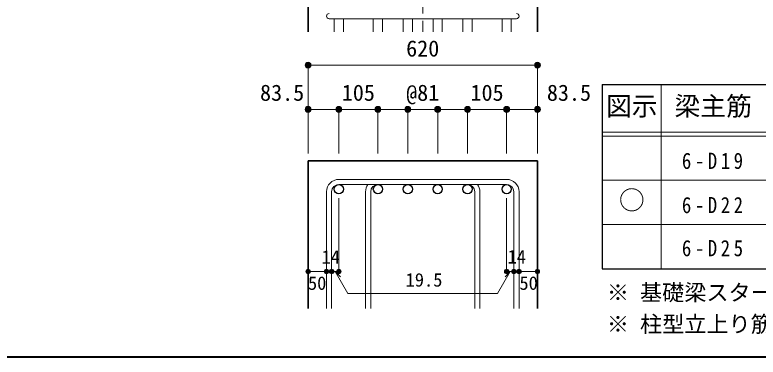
# Model space of a CAD drawing. Units: millimetres at full size, sheet at 1:20; details may follow other scales. Extents: x -3982 to 3969, y -2797 to 2801.
# Drawn here: x -628 to 1388, y -2797 to -1868 of the extents above; entities that cross this region are included whole.
import ezdxf
from ezdxf.enums import TextEntityAlignment as Align

# ---------------------------------------------------------------- set-up
doc = ezdxf.new("R2010")
doc.units = ezdxf.units.MM
doc.header["$LTSCALE"] = 20
doc.header["$PDMODE"] = 32
doc.header["$PDSIZE"] = 12
doc.linetypes.add('CHAIN1', pattern=[8, 5, -1, 1, -1])
for name, color, linetype, lineweight in [('6-1_躯体線', 2, 'Continuous', 35), ('6-5_梁主筋', 7, 'Continuous', 18), ('6-6_S.T.P.', 7, 'Continuous', 18), ('6-7_文字', 7, 'Continuous', 18), ('6-D_寸法', 4, 'Continuous', 9), ('6-E_枠', 7, 'Continuous', 18), ('F-0_枠', 6, 'Continuous', 40)]:
    doc.layers.add(name, color=color, linetype=linetype, lineweight=lineweight)
doc.styles.add('ＭＳ ゴシック', font='')
doc.styles.get('ＭＳ ゴシック').set_extended_font_data('MS Gothic')

msp = doc.modelspace()

# ---------------------------------------------------------------- linework, layer by layer
at = {"layer": '6-1_躯体線'}
for p, q in [((167.29, -1914.67), (167.29, -1464.67)), ((789.29, -1914.67), (789.29, -1464.67)), ((167.29, -2264.67), (167.29, -2664.67)), ((167.29, -2264.67), (789.29, -2264.67)), ((789.29, -2264.67), (789.29, -2664.67))]:
    msp.add_line(p, q, dxfattribs=at)
at = {"layer": '6-5_梁主筋'}
for p, q in [((238.29, -1878.67), (238.29, -1914.67)), ((263.29, -1878.67), (263.29, -1914.67)), ((344.29, -1878.67), (344.29, -1914.67)), ((369.29, -1878.67), (369.29, -1914.67)), ((425.29, -1878.67), (425.29, -1914.67)), ((450.29, -1878.67), (450.29, -1914.67)), ((506.29, -1878.67), (506.29, -1914.67)), ((531.29, -1878.67), (531.29, -1914.67)), ((587.29, -1878.67), (587.29, -1914.67)), ((612.29, -1878.67), (612.29, -1914.67)), ((693.29, -1878.67), (693.29, -1914.67)), ((718.29, -1878.67), (718.29, -1914.67))]:
    msp.add_line(p, q, dxfattribs=at)
at = {"layer": '6-5_梁主筋', "color": 3, "lineweight": 25}
for centre in [(250.79, -2341.17), (356.79, -2341.17), (437.79, -2341.17), (518.79, -2341.17), (599.79, -2341.17), (705.79, -2341.17)]:
    msp.add_circle(centre, 12.5, dxfattribs=at)
at = {"layer": '6-6_S.T.P.'}
for p, q in [((224.29, -1878.67), (731.9, -1878.67)), ((705.79, -2314.67), (250.79, -2314.67)), ((705.79, -2328.67), (250.79, -2328.67)), ((217.29, -2348.17), (217.29, -2664.67)), ((231.29, -2348.17), (231.29, -2664.67)), ((323.29, -2348.17), (323.29, -2664.67)), ((337.29, -2348.17), (337.29, -2664.67)), ((619.29, -2348.17), (619.29, -2664.67)), ((633.29, -2348.17), (633.29, -2664.67)), ((725.29, -2348.17), (725.29, -2664.67)), ((739.29, -2348.17), (739.29, -2664.67))]:
    msp.add_line(p, q, dxfattribs=at)
for centre, radius, start, end in [((224.29, -1871.67), 7, 90, 270), ((732.29, -1871.67), 7, 270, 90), ((250.79, -2348.17), 33.5, 90, 180), ((705.79, -2348.17), 33.5, 0, 90), ((250.79, -2348.17), 19.5, 90, 180), ((356.79, -2348.17), 33.5, 144.40235, 180), ((356.79, -2348.17), 19.5, 90, 180), ((599.79, -2348.17), 19.5, 0, 90), ((599.79, -2348.17), 33.5, 0, 35.59765), ((705.79, -2348.17), 19.5, 0, 90)]:
    msp.add_arc(centre, radius, start, end, dxfattribs=at)
at = {"layer": '6-D_寸法', "linetype": 'CHAIN1'}
msp.add_line((478.29, -764.67), (478.29, -1914.67), dxfattribs=at)
at = {"layer": '6-D_寸法'}
for p, q in [((167.29, -2004.67), (789.29, -2004.67)), ((789.29, -2004.67), (789.29, -2124.67)), ((167.29, -2124.67), (167.29, -2244.67)), ((250.79, -2124.67), (250.79, -2244.67)), ((356.79, -2124.67), (356.79, -2244.67)), ((437.79, -2124.67), (437.79, -2244.67)), ((518.79, -2124.67), (518.79, -2244.67)), ((599.79, -2124.67), (599.79, -2244.67)), ((705.79, -2124.67), (705.79, -2244.67)), ((705.79, -2124.67), (789.29, -2124.67)), ((789.29, -2124.67), (789.29, -2244.67)), ((250.79, -2564.67), (250.79, -2365.34)), ((705.79, -2564.67), (705.79, -2365.34)), ((167.29, -2564.67), (217.29, -2564.67)), ((217.29, -2564.67), (250.79, -2564.67)), ((241.04, -2564.67), (255.18, -2578.81)), ((241.04, -2564.67), (275.26, -2623.95)), ((715.54, -2564.67), (681.32, -2623.95)), ((715.54, -2564.67), (701.4, -2578.81)), ((705.79, -2564.67), (789.29, -2564.67)), ((725.29, -2564.67), (739.29, -2564.67)), ((275.26, -2623.95), (681.32, -2623.95))]:
    msp.add_line(p, q, dxfattribs=at)
for points in [[(167.29, -2004.67), (167.29, -2124.67), (250.79, -2124.67)], [(250.79, -2124.67), (356.79, -2124.67), (437.79, -2124.67), (518.79, -2124.67), (599.79, -2124.67), (705.79, -2124.67)]]:
    msp.add_lwpolyline(points, dxfattribs=at)
for centre, radius in [((167.29, -2004.67), 8), ((167.29, -2004.67), 7.2), ((167.29, -2004.67), 6.4), ((167.29, -2004.67), 5.6), ((167.29, -2004.67), 4.8), ((167.29, -2004.67), 4), ((167.29, -2004.67), 3.2), ((167.29, -2004.67), 2.4), ((167.29, -2004.67), 1.6), ((167.29, -2004.67), 0.8), ((789.29, -2004.67), 8), ((789.29, -2004.67), 7.2), ((789.29, -2004.67), 6.4), ((789.29, -2004.67), 5.6), ((789.29, -2004.67), 4.8), ((789.29, -2004.67), 4), ((789.29, -2004.67), 3.2), ((789.29, -2004.67), 2.4), ((789.29, -2004.67), 1.6), ((789.29, -2004.67), 0.8), ((167.29, -2124.67), 8), ((167.29, -2124.67), 7.2), ((167.29, -2124.67), 6.4), ((167.29, -2124.67), 5.6), ((167.29, -2124.67), 4.8), ((167.29, -2124.67), 4), ((167.29, -2124.67), 3.2), ((167.29, -2124.67), 2.4), ((167.29, -2124.67), 1.6), ((167.29, -2124.67), 0.8), ((250.79, -2124.67), 8), ((250.79, -2124.67), 7.2), ((250.79, -2124.67), 6.4), ((250.79, -2124.67), 5.6), ((250.79, -2124.67), 4.8), ((250.79, -2124.67), 4), ((250.79, -2124.67), 3.2), ((250.79, -2124.67), 2.4), ((250.79, -2124.67), 1.6), ((250.79, -2124.67), 0.8), ((356.79, -2124.67), 8), ((356.79, -2124.67), 7.2), ((356.79, -2124.67), 6.4), ((356.79, -2124.67), 5.6), ((356.79, -2124.67), 4.8), ((356.79, -2124.67), 4), ((356.79, -2124.67), 3.2), ((356.79, -2124.67), 2.4), ((356.79, -2124.67), 1.6), ((356.79, -2124.67), 0.8), ((437.79, -2124.67), 8), ((437.79, -2124.67), 7.2), ((437.79, -2124.67), 6.4), ((437.79, -2124.67), 5.6), ((437.79, -2124.67), 4.8), ((437.79, -2124.67), 4), ((437.79, -2124.67), 3.2), ((437.79, -2124.67), 2.4), ((437.79, -2124.67), 1.6), ((437.79, -2124.67), 0.8), ((518.79, -2124.67), 8), ((518.79, -2124.67), 7.2), ((518.79, -2124.67), 6.4), ((518.79, -2124.67), 5.6), ((518.79, -2124.67), 4.8), ((518.79, -2124.67), 4), ((518.79, -2124.67), 3.2), ((518.79, -2124.67), 2.4), ((518.79, -2124.67), 1.6), ((518.79, -2124.67), 0.8), ((599.79, -2124.67), 8), ((599.79, -2124.67), 7.2), ((599.79, -2124.67), 6.4), ((599.79, -2124.67), 5.6), ((599.79, -2124.67), 4.8), ((599.79, -2124.67), 4), ((599.79, -2124.67), 3.2), ((599.79, -2124.67), 2.4), ((599.79, -2124.67), 1.6), ((599.79, -2124.67), 0.8), ((705.79, -2124.67), 8), ((705.79, -2124.67), 7.2), ((705.79, -2124.67), 6.4), ((705.79, -2124.67), 5.6), ((705.79, -2124.67), 4.8), ((705.79, -2124.67), 4), ((705.79, -2124.67), 3.2), ((705.79, -2124.67), 2.4), ((705.79, -2124.67), 1.6), ((705.79, -2124.67), 0.8), ((789.29, -2124.67), 8), ((789.29, -2124.67), 7.2), ((789.29, -2124.67), 6.4), ((789.29, -2124.67), 5.6), ((789.29, -2124.67), 4.8), ((789.29, -2124.67), 4), ((789.29, -2124.67), 3.2), ((789.29, -2124.67), 2.4), ((789.29, -2124.67), 1.6), ((789.29, -2124.67), 0.8), ((167.29, -2564.67), 4), ((167.29, -2564.67), 3.6), ((167.29, -2564.67), 3.2), ((167.29, -2564.67), 2.8), ((167.29, -2564.67), 2.4), ((167.29, -2564.67), 2), ((167.29, -2564.67), 1.6), ((167.29, -2564.67), 1.2), ((167.29, -2564.67), 0.8), ((167.29, -2564.67), 0.4), ((217.29, -2564.67), 4), ((217.29, -2564.67), 3.6), ((217.29, -2564.67), 3.2), ((217.29, -2564.67), 2.8), ((217.29, -2564.67), 2.4), ((217.29, -2564.67), 2), ((217.29, -2564.67), 1.6), ((217.29, -2564.67), 1.2), ((217.29, -2564.67), 0.8), ((217.29, -2564.67), 0.4), ((231.29, -2564.67), 4), ((231.29, -2564.67), 3.6), ((231.29, -2564.67), 3.2), ((231.29, -2564.67), 2.8), ((231.29, -2564.67), 2.4), ((231.29, -2564.67), 2), ((231.29, -2564.67), 1.6), ((231.29, -2564.67), 1.2), ((231.29, -2564.67), 0.8), ((231.29, -2564.67), 0.4), ((250.79, -2564.67), 4), ((250.79, -2564.67), 3.6), ((250.79, -2564.67), 3.2), ((250.79, -2564.67), 2.8), ((250.79, -2564.67), 2.4), ((250.79, -2564.67), 2), ((250.79, -2564.67), 1.6), ((250.79, -2564.67), 1.2), ((250.79, -2564.67), 0.8), ((250.79, -2564.67), 0.4), ((705.79, -2564.67), 4), ((705.79, -2564.67), 3.6), ((705.79, -2564.67), 3.2), ((705.79, -2564.67), 2.8), ((705.79, -2564.67), 2.4), ((705.79, -2564.67), 2), ((705.79, -2564.67), 1.6), ((705.79, -2564.67), 1.2), ((705.79, -2564.67), 0.8), ((705.79, -2564.67), 0.4), ((725.29, -2564.67), 4), ((725.29, -2564.67), 3.6), ((725.29, -2564.67), 3.2), ((725.29, -2564.67), 2.8), ((725.29, -2564.67), 2.4), ((725.29, -2564.67), 2), ((725.29, -2564.67), 1.6), ((725.29, -2564.67), 1.2), ((725.29, -2564.67), 0.8), ((725.29, -2564.67), 0.4), ((739.29, -2564.67), 4), ((739.29, -2564.67), 3.6), ((739.29, -2564.67), 3.2), ((739.29, -2564.67), 2.8), ((739.29, -2564.67), 2.4), ((739.29, -2564.67), 2), ((739.29, -2564.67), 1.6), ((739.29, -2564.67), 1.2), ((739.29, -2564.67), 0.8), ((739.29, -2564.67), 0.4), ((789.29, -2564.67), 4), ((789.29, -2564.67), 3.6), ((789.29, -2564.67), 3.2), ((789.29, -2564.67), 2.8), ((789.29, -2564.67), 2.4), ((789.29, -2564.67), 2), ((789.29, -2564.67), 1.6), ((789.29, -2564.67), 1.2), ((789.29, -2564.67), 0.8), ((789.29, -2564.67), 0.4)]:
    msp.add_circle(centre, radius, dxfattribs=at)
at = {"layer": '6-D_寸法', "color": 7}
for p in [(167.29, -2004.67), (789.29, -2004.67), (167.29, -2124.67), (250.79, -2124.67), (356.79, -2124.67), (437.79, -2124.67), (518.79, -2124.67), (599.79, -2124.67), (705.79, -2124.67), (789.29, -2124.67), (167.29, -2564.67), (217.29, -2564.67), (231.29, -2564.67), (250.79, -2564.67), (705.79, -2564.67), (725.29, -2564.67), (739.29, -2564.67), (789.29, -2564.67)]:
    msp.add_point(p, dxfattribs=at)
at = {"layer": '6-E_枠', "color": 3, "lineweight": 25}
for p, q in [((965.14, -2056.95), (965.14, -2556.95)), ((965.14, -2056.95), (2406.83, -2056.95)), ((965.14, -2556.95), (2406.83, -2556.95))]:
    msp.add_line(p, q, dxfattribs=at)
at = {"layer": '6-E_枠'}
for p, q in [((1125.14, -2056.95), (1125.14, -2556.95)), ((965.14, -2186.95), (2406.83, -2186.95)), ((965.14, -2196.95), (2406.83, -2196.95)), ((965.14, -2316.95), (2406.83, -2316.95)), ((965.14, -2436.95), (2406.83, -2436.95))]:
    msp.add_line(p, q, dxfattribs=at)
at = {"layer": 'F-0_枠'}
msp.add_line((3969.4, -2796.83), (-3981.92, -2796.83), dxfattribs=at)

# ---------------------------------------------------------------- texts
at = {"layer": '6-7_文字', "color": 2, "style": 'ＭＳ ゴシック'}
for s, p in [('図示', (975.14, -2156.95)), ('梁主筋', (1160.98, -2156.95)), ('○', (1010.14, -2411.95))]:
    msp.add_text(s, height=51.32, dxfattribs=at).set_placement(p, align=Align.BOTTOM_LEFT)
at = {"layer": '6-7_文字', "style": 'ＭＳ ゴシック'}
for s, p in [('※ 基礎梁スターラップ     D13 @200', (977.51, -2656.67)), ('※ 柱型立上り筋●は引張側領域時', (977.51, -2742.34))]:
    msp.add_text(s, height=43.99, dxfattribs=at).set_placement(p, align=Align.BOTTOM_LEFT)
at = {"layer": '6-7_文字', "char_height": 43.99, "attachment_point": 7, "style": 'ＭＳ ゴシック'}
for s, insert in [('\\T1.38;\\W0.85;6-D19', (1180.98, -2286.95)), ('\\T1.38;\\W0.85;6-D22', (1180.98, -2406.95)), ('\\T1.38;\\W0.85;6-D25', (1180.98, -2523.82))]:
    msp.add_mtext(s, dxfattribs=dict(at, insert=insert))
at = {"layer": '6-D_寸法', "style": 'ＭＳ ゴシック'}
for s, height, p in [('620', 43.99, (433.29, -1994.67)), ('83.5', 43.99, (37.11, -2114.67)), ('105', 43.99, (258.79, -2114.67)), ('@81', 43.99, (433.29, -2114.67)), ('105', 43.99, (607.79, -2114.67)), ('83.5', 43.99, (814.92, -2114.67)), ('14', 36.66, (203.98, -2554.6)), ('14', 36.66, (708.25, -2553.92)), ('50', 36.66, (167.01, -2625.3)), ('19.5', 36.66, (431.87, -2616.49)), ('50', 36.66, (740.47, -2625.23))]:
    msp.add_text(s, height=height, dxfattribs=at).set_placement(p, align=Align.BOTTOM_LEFT)

doc.saveas('drawing.dxf')
